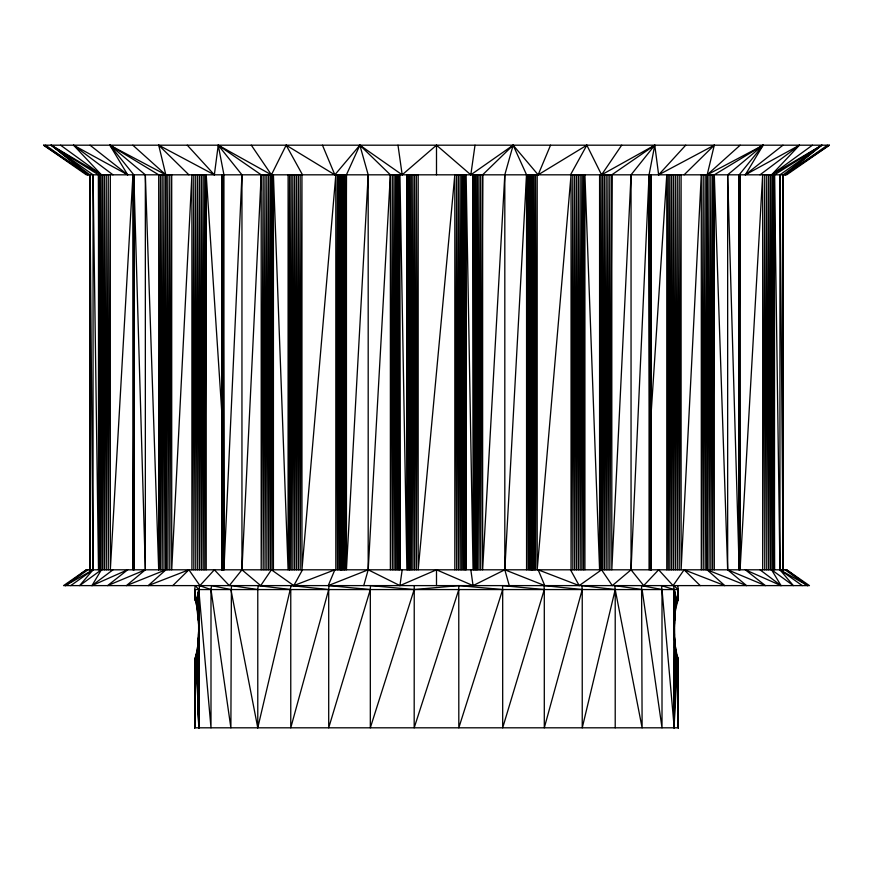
<?xml version="1.0" encoding="UTF-8"?>
<svg xmlns="http://www.w3.org/2000/svg" width="873" height="873" viewBox="0 0 873 873"><rect width="100%" height="100%" fill="white"/><g stroke="black" fill="none" stroke-linecap="round" stroke-linejoin="round"><path stroke-width="1.31" d="M90.356 498.985L89.766 569.807L90.257 174.818L90.356 225.212M43.65 145.191L86.329 174.818L786.671 174.818L829.35 145.191L43.65 145.191L88.009 174.818L51.201 145.191L98.507 174.818L98.507 569.807L93.051 174.818L51.201 145.191L101.41 174.818L73.55 145.191L127.676 174.818L109.856 145.191L165.815 174.818L165.903 569.807L148.214 585.608L188.895 569.807L199.917 585.608L214.354 569.807L229.304 585.608L241.952 569.807L261.191 174.818L218.239 145.191L214.354 174.818L158.711 145.191L165.815 174.818L163.993 569.807L163.993 174.818L162.149 569.807L162.149 174.818L160.414 569.807L160.414 174.818L158.7 569.807L145.344 174.818L109.856 145.191L133.809 174.818L145.344 569.807L126.421 585.608L165.815 569.807L167.845 174.818L167.845 569.807L169.798 174.818L169.798 569.807L171.708 174.818L171.708 569.807L191.907 174.818L191.907 569.807L193.817 174.818L193.817 569.807L195.759 174.818L195.759 569.807L197.702 174.818L197.702 569.807L199.601 174.818L199.601 569.807L201.445 174.818L201.445 569.807L203.18 174.818L203.18 569.807L204.784 174.818L204.784 569.807L206.214 174.818L222.157 417.785M133.973 174.818L133.809 569.807M158.7 569.807L158.7 174.818L109.856 145.191M221.851 569.807L222.08 174.818L222.08 569.807L222.179 492.176M261.191 174.818L261.191 569.807L263.155 174.818L263.155 569.807L265.01 174.818L265.01 569.807L266.854 174.818L266.854 569.807L268.644 174.818L268.644 569.807L270.357 174.818L270.357 569.807L271.961 174.818L273.413 569.807L273.413 174.818L288.101 569.807L288.101 174.818L289.552 569.807L291.146 174.818L291.146 569.807L292.859 174.818L292.859 569.807L294.648 174.818L294.648 569.807L296.482 174.818L296.482 569.807L298.337 174.818L298.337 569.807L300.17 174.818L300.17 569.807L301.949 174.818L301.949 569.807L335.821 174.818L335.821 569.807L337.48 174.818L337.48 569.807L338.942 174.818L340.208 569.807L340.208 174.818L341.245 569.807M649.065 569.807L649.065 174.818L654.761 145.191L601.573 174.818L586.842 145.191L538.15 174.818L513.138 145.191L470.82 174.818L436.5 145.191L402.18 174.818L359.862 145.191L334.85 174.818L286.158 145.191L271.427 174.818L218.239 145.191L223.935 174.818L223.935 569.807L241.952 174.818L218.239 145.191M650.822 255.178L650.931 174.818L650.931 569.807L651.149 174.818L651.149 569.807M782.645 519.413L782.743 569.807L783.234 174.818L821.799 145.191L771.59 174.818L799.45 145.191L745.324 174.818L763.144 145.191L707.185 174.818L705.155 569.807L705.155 174.818L703.202 569.807L703.202 174.818L701.292 569.807L701.292 174.818L681.104 569.807L681.104 174.818L679.194 569.807L679.194 174.818L677.252 569.807L677.252 174.818L675.309 569.807L675.309 174.818L673.399 569.807L673.399 174.818L671.555 569.807L671.555 174.818L669.82 569.807L669.82 174.818L668.216 569.807L668.216 174.818L666.786 569.807L666.786 174.818L650.843 417.785M51.201 145.191L89.766 174.818L90.257 569.807L90.356 519.413M134.006 549.379L133.973 569.807L133.809 174.818M676.586 602.501L674.218 589.559L674.687 640.444L676.128 653.626L678.332 658.679L678.332 727.809L194.668 727.809L195.126 658.471C200.212 639.822 200.266 618.27 195.116 599.631L194.668 589.559L195.279 585.608L198.782 589.559L210.993 727.809L210.993 589.559L211.572 585.608L230.887 589.559L257.775 727.809L291.135 585.608L328.706 589.559L328.706 727.809L370.316 589.559L370.49 585.608L414.184 589.559L458.762 585.608L502.684 589.559L502.684 727.809L544.294 589.559L544.021 585.608L582.236 589.559L582.236 727.809L615.214 589.559L614.767 585.608L642.113 589.559L662.007 727.809L662.007 589.559L661.428 585.608L674.218 589.559L677.001 601.17L675.822 606.168L673.618 585.608L678.332 589.559L678.332 599.435L677.001 601.17L678.332 589.559L677.721 585.608M674.436 633.809L674.218 727.809L662.007 589.559L641.59 585.608L642.113 727.809L615.214 589.559L581.865 585.608L582.236 589.559L544.294 727.809L544.294 589.559L502.51 585.608L502.684 589.559L458.816 727.809L458.762 585.608M738.995 195.246L739.027 174.818L739.027 569.807L739.398 174.818L739.475 569.807L739.191 174.818L763.144 145.191L714.3 174.818L712.586 569.807L712.586 174.818L710.851 569.807L710.851 174.818L709.007 569.807L709.007 174.818L707.097 569.807L724.786 585.608L684.105 569.807L673.083 585.608L658.646 569.807L643.696 585.608L631.048 569.807L631.048 174.818L654.761 145.191L658.646 174.818L714.289 145.191L707.185 174.818L707.097 569.807L746.579 585.608L727.656 569.807L714.3 174.818L714.3 569.807M782.645 225.212L782.743 174.818L783.234 569.807L779.949 174.818L821.799 145.191L784.991 174.818L829.35 145.191M98.507 174.818L99.697 569.807L101.061 174.818L101.061 569.807L102.621 174.818L102.621 569.807L104.356 174.818L104.356 569.807L106.244 174.818L106.244 569.807L108.241 174.818L108.241 569.807L110.325 174.818L110.325 569.807L132.947 174.818L132.947 569.807L134.006 368.231M341.779 396.833L340.972 569.807L340.972 174.818L340.939 569.807L340.939 174.818L341.212 569.807L341.245 174.818L341.779 441.782M341.212 174.818L341.747 569.807L341.747 174.818L342.543 569.807L342.543 174.818L343.58 569.807L343.58 174.818L344.846 569.807L346.428 174.818L359.862 145.191L390.373 174.818L390.373 569.807L392.293 174.818L392.293 569.807L393.985 174.818L393.985 569.807L395.534 174.818L395.534 569.807L396.942 174.818L398.164 569.807L398.164 174.818L399.168 569.807L399.168 174.818L399.932 569.807L399.932 174.818L406.894 569.807L406.894 174.818L407.669 569.807L407.669 174.818L408.673 569.807L408.673 174.818L409.884 569.807L411.281 174.818L411.281 569.807L412.842 174.818L412.842 569.807L414.522 174.818L414.522 569.807L416.312 174.818L416.312 569.807L418.178 174.818L418.178 569.807L454.822 174.818L454.822 569.807L456.688 174.818L456.688 569.807L458.478 174.818L458.478 569.807L460.169 174.818L460.169 569.807L461.719 174.818L461.719 569.807L463.116 174.818L464.338 569.807L464.338 174.818L465.342 569.807L465.342 174.818L466.117 569.807L466.117 174.818L473.068 569.807L473.068 174.818L473.832 569.807L473.832 174.818L474.847 569.807L474.847 174.818L476.069 569.807L477.466 174.818L477.466 569.807L479.015 174.818L479.015 569.807L480.707 174.818L480.707 569.807L482.627 174.818L513.138 145.191L526.572 174.818L526.572 569.807L528.165 174.818L529.42 569.807L529.42 174.818L530.457 569.807L530.457 174.818L531.253 569.807L531.253 174.818L531.799 569.807L531.766 174.818L532.803 569.807L532.803 174.818L534.058 569.807L535.531 174.818L535.531 569.807L537.19 174.818L537.19 569.807L571.051 174.818L571.051 569.807L572.83 174.818L572.83 569.807L574.674 174.818L574.674 569.807L576.518 174.818L576.518 569.807L578.352 174.818L578.352 569.807L580.141 174.818L580.141 569.807L581.855 174.818L581.855 569.807L583.459 174.818L584.91 569.807L584.91 174.818L599.587 569.807L599.587 174.818L601.05 569.807L602.643 174.818L602.643 569.807L604.356 174.818L604.356 569.807L606.146 174.818L606.146 569.807L607.99 174.818L607.99 569.807L609.845 174.818L609.845 569.807L611.809 174.818L654.761 145.191M531.221 349.156L532.039 174.818M674.534 637.181L674.218 727.809L676.128 653.626L678.332 727.809L677.928 658.526C672.919 639.985 672.221 617.473 678.332 599.435M674.556 648.05L674.589 638.589M821.799 145.191L774.493 174.818L774.493 569.807L773.303 174.818L771.939 569.807L771.939 174.818L770.379 569.807L770.379 174.818L768.644 569.807L768.644 174.818L766.756 569.807L766.756 174.818L764.759 569.807L764.759 174.818L762.675 569.807L762.675 174.818L740.064 569.807L740.064 174.818L738.995 377.758M195.105 712.968L194.668 727.809L195.072 658.526L197.385 650.592L198.608 631.55L198.782 727.809L196.25 656.212L194.668 727.809L195.116 661.199M198.564 624.381L199.382 585.608L210.993 589.559L230.887 727.809L231.41 585.608L257.775 589.559L257.775 727.809M674.687 640.444L674.218 727.809L675.757 651.531M198.618 630.371L198.608 615.356M674.731 648.737L674.774 641.917M674.884 643.554L674.218 727.809L674.218 589.559L676.193 604.171M674.982 647.766L675.004 645.06M782.645 245.64L783.234 174.818L783.234 569.807M198.466 620.867L198.782 589.559L196.349 602.25L198.542 623.497M198.433 620.146L198.553 609.507M675.135 646.467L674.218 727.809L675.429 649.13M678.234 599.445L678.332 589.559L194.668 589.559L194.766 599.445L196.349 602.25L194.668 589.559L194.865 599.467L194.668 589.559L195.105 593.433M195.137 709.04L194.668 727.809L195.476 658.056M195.105 705.046L194.668 727.809L195.116 694.177M458.816 589.559L414.184 727.809L414.239 585.608M194.668 727.809L195.868 657.282M198.302 617.473L198.782 589.559L196.774 603.974M674.393 626.923L675.2 611.045L674.218 589.559L674.447 623.497M198.269 616.916L198.389 610.402M675.549 654.652L675.615 650.592M677.928 593.345L678.332 589.559L678.135 599.467L678.332 589.559L677.83 593.367M196.403 658.1L196.469 655.416M198.095 614.254L198.782 589.559L197.156 606.08M196.752 657.675L196.872 653.626M198.062 613.85L198.182 609.801M676.313 657.555L676.389 654.848M197.822 611.253L198.782 589.559L198.782 727.809L196.611 654.848M677.885 599.631L678.332 589.559L677.437 600.209M631.048 174.818L611.809 569.807L611.809 174.818M359.862 145.191L368.188 174.818L346.428 569.807L346.428 174.818M363.746 585.608L368.188 569.807L390.373 174.818M513.138 145.191L504.812 174.818L482.627 569.807L482.627 174.818M509.254 585.608L504.812 569.807L526.572 174.818M198.782 589.559L197.516 608.514L197.691 605.775M677.852 596.084L678.332 589.559M197.178 606.168L197.418 603.614M257.775 589.559L258.233 585.608L290.764 589.559L290.764 727.809L328.706 589.559L328.979 585.608L370.316 589.559L370.316 727.809L414.184 589.559M241.952 174.818L241.952 569.807L260.7 585.608L271.427 569.807L293.786 585.608L334.85 569.807L328.237 585.608L368.188 569.807L399.943 585.608L402.18 569.807M470.82 174.818L475.01 145.191M538.15 174.818L550.536 145.191M293.786 585.608L302.495 569.807M570.505 174.818L586.842 145.191M145.344 174.818L145.344 569.807L107.597 585.608L127.676 569.807L91.96 585.608L101.41 569.807L79.629 585.608L93.051 569.807L93.051 174.818M601.573 174.818L621.685 145.191M658.646 174.818L685.72 145.191M172.799 585.608L188.895 569.807M684.105 174.818L714.289 145.191M707.185 174.818L740.173 145.191M774.493 174.818L779.949 569.807L793.371 585.608L771.59 569.807L781.04 585.608L745.324 569.807L765.403 585.608L727.656 569.807L727.656 174.818L763.144 145.191M745.324 174.818L782.961 145.191M89.766 569.807L89.766 174.818L93.051 569.807L65.366 585.608L86.329 569.807L786.671 569.807L809.435 585.608L63.565 585.608L86.329 569.807M91.96 585.608L112.988 569.807M760.012 174.818L799.45 145.191M771.59 174.818L812.436 145.191M70.735 585.608L93.051 569.807M399.943 585.608L436.5 569.807L473.057 585.608L504.812 569.807L544.752 585.608L538.15 569.807L579.214 585.608L601.573 569.807L612.3 585.608L631.048 569.807L649.065 174.818L650.069 569.807L650.069 174.818L650.723 569.807L650.723 174.818L651.083 569.807M65.366 585.608L88.009 569.807M784.991 174.818L827.462 145.191M779.949 174.818L779.949 569.807L807.634 585.608L786.671 569.807M784.991 569.807L807.634 585.608M45.538 145.191L88.009 174.818M779.949 569.807L802.265 585.608M60.564 145.191L101.41 174.818M760.012 569.807L781.04 585.608M73.55 145.191L112.988 174.818M90.039 145.191L127.676 174.818M132.827 145.191L165.815 174.818M684.105 569.807L700.201 585.608M158.711 145.191L188.895 174.818M187.28 145.191L214.354 174.818M251.315 145.191L271.427 174.818M570.505 569.807L579.214 585.608M286.158 145.191L302.495 174.818M322.464 145.191L334.85 174.818M470.82 569.807L473.057 585.608M397.99 145.191L402.18 174.818M195.901 600.919L194.668 589.559L195.116 599.631M675.593 603.538L675.844 606.08M195.116 594.884L194.668 589.559L195.443 600.002M675.309 605.807L675.484 608.514L674.218 589.559L674.567 620.146M727.656 174.818L739.191 569.807L739.191 174.818M674.938 613.85L674.218 589.559L674.731 616.916M674.796 610.358L674.905 614.254M676.531 655.416L678.332 727.809L677.874 658.471M197.014 652.895L198.782 727.809L198.564 633.809M677.885 707.545L678.332 727.809L677.885 688.906M197.243 651.531L197.298 654.259M676.957 656.834L678.332 727.809L677.404 657.849M677.874 700.681L678.332 727.809M674.556 609.496L674.698 617.473M197.385 650.592L198.782 727.809L198.411 638.589M197.571 649.13L197.658 654.564M197.713 647.962L198.782 727.809L198.226 641.917M674.425 609.976L674.534 620.867M197.996 645.06L198.782 727.809M198.116 643.554L198.149 647.635M674.393 617.68L674.436 624.381M198.313 640.444L198.357 648.508M531.221 300.126L531.766 569.807M223.935 569.807L222.931 174.818L222.931 569.807L222.288 174.818L222.288 569.807L221.928 174.818M198.466 637.181L198.509 648.006M531.799 174.818L532.061 569.807M782.743 174.818L782.743 569.807M773.303 174.818L773.303 569.807M615.214 589.559L615.214 727.809M601.05 174.818L601.05 569.807M583.459 174.818L583.459 569.807M534.058 174.818L534.058 569.807M528.165 174.818L528.165 569.807M504.812 174.818L504.812 569.807M476.069 174.818L476.069 569.807M463.116 174.818L463.116 569.807M436.5 145.191L436.5 174.818M436.5 569.807L436.5 585.608M409.884 174.818L409.884 569.807M396.942 174.818L396.942 569.807M368.188 174.818L368.188 569.807M344.846 174.818L344.846 569.807M338.942 174.818L338.942 569.807M289.552 174.818L289.552 569.807M271.961 174.818L271.961 569.807M221.851 174.818L221.928 569.807M206.214 174.818L206.214 569.807M133.525 174.818L133.602 569.807M99.697 174.818L99.697 569.807M90.257 174.818L90.257 569.807M532.061 174.818L532.039 569.807L532.061 174.818M739.475 174.818L739.398 569.807L739.398 174.818"/></g></svg>
